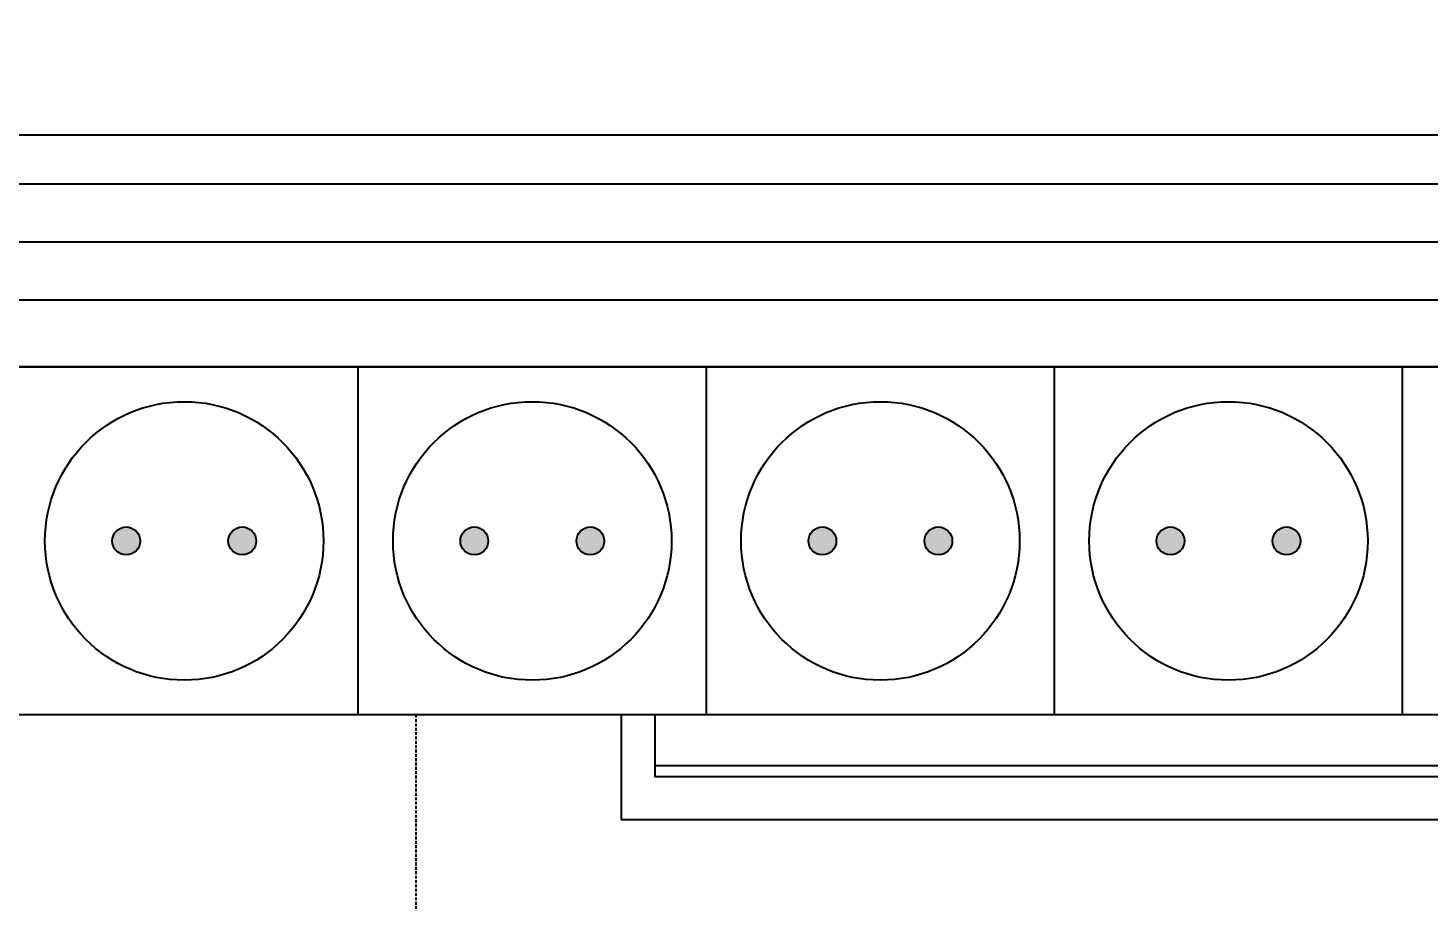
# Model space of a CAD drawing. Header units: millimetres. Extents: x 26027 to 581921, y 7230 to 233891.
# Drawn here: x 470104 to 470707, y 157501 to 157876 of the extents above; entities that cross this region are included whole.
import ezdxf
from ezdxf import colors
from ezdxf.entities.mleader import LeaderData, LeaderLine
from ezdxf.math import Vec2, Vec3

# ---------------------------------------------------------------- set-up
doc = ezdxf.new("R2010")
doc.units = ezdxf.units.MM
doc.header["$LTSCALE"] = 5
doc.set_wipeout_variables(frame=1)
doc.linetypes.add('CACHE', pattern=[0.375, 0.25, -0.125])
doc.layers.add('Aluminum', color=7, linetype='Continuous', lineweight=5)
doc.layers.add('Medical Equipment and Furniture', color=163, linetype='Continuous', lineweight=0)
doc.layers.add('E-POWR', color=7, linetype='Continuous', lineweight=9, true_color=0x4e7e3e)
for name, color, linetype in [('GE-ARCHITECTURAL_ELEMENTS', 8, 'Continuous'), ('GE-ELEC_EQUIPMENT', 232, 'Continuous'), ('GE-EQUIPMENT', 140, 'Continuous'), ('GE-EQUIPMENT_INSERTION', 140, 'Continuous'), ('GE-EQUIPMENT_LIGHT', 141, 'Continuous'), ('GE-EQUIPMENT_OUTLINE', 131, 'CACHE'), ('GE-FURNITURE', 8, 'Continuous')]:
    doc.layers.add(name, color=color, linetype=linetype)
doc.styles.get("Standard").update_dxf_attribs({"font": 'calibri.ttf'})

# ---------------------------------------------------------------- blocks, each defined once
blk = doc.blocks.new('GE-230V_PLUG_1_50')
blk.add_wipeout([(0, 150), (150, 150), (150, 0), (0, 0)]).dxf.layer = 'GE-ELEC_EQUIPMENT'
at = {"layer": 'GE-ELEC_EQUIPMENT'}
h = blk.add_hatch(color=256, dxfattribs=at)
h.dxf.hatch_style = 1
h.paths.add_polyline_path([(56, 75, 1), (44, 75, 1)])
h.paths.add_polyline_path([(106, 75, 1), (94, 75, 1)])
blk.add_lwpolyline([(150, 0), (0, 0), (0, 150), (150, 150), (150, 0)], dxfattribs=at)
for centre, radius in [((75, 75), 60), ((50, 75), 6), ((100, 75), 6)]:
    blk.add_circle(centre, radius, dxfattribs=at)
blk = doc.blocks.new('GE-RJ45_1_50')
blk.add_wipeout([(0, 150), (150, 150), (150, 0), (0, 0)]).dxf.layer = 'GE-ELEC_EQUIPMENT'
at = {"layer": 'GE-ELEC_EQUIPMENT'}
h = blk.add_hatch(color=256, dxfattribs=at)
h.dxf.hatch_style = 1
h.paths.add_polyline_path([(110, 102.66), (85, 102.66), (85, 122.66), (65, 122.66), (65, 102.66), (40, 102.66), (40, 32.66), (110, 32.66)])
for points in [[(150, 0), (0, 0), (0, 150), (150, 150), (150, 0)], [(65, 102.66), (65, 122.66), (85, 122.66), (85, 102.66)], [(40, 32.66), (110, 32.66), (110, 102.66), (85, 102.66)], [(65, 102.66), (40, 102.66), (40, 32.66)]]:
    blk.add_lwpolyline(points, dxfattribs=at)
blk = doc.blocks.new('GE-EUR01612')
at = {"layer": 'GE-EQUIPMENT'}
for p, q in [((-75.09, -84.86), (-75.09, -20.87)), ((-75.09, -20.87), (99.51, -20.87)), ((99.51, -20.87), (99.51, -84.86)), ((-133.81, -84.86), (158.23, -84.86)), ((-133.81, -84.86), (-133.81, -114.45)), ((158.23, -84.86), (158.23, -114.45)), ((-186.64, -114.45), (211.06, -114.45)), ((-186.64, -114.45), (-186.64, -195.05)), ((-186.64, -195.05), (211.06, -195.05))]:
    blk.add_line(p, q, dxfattribs=at)
at = {"layer": 'GE-EQUIPMENT', "linetype": 'CACHE'}
blk.add_lwpolyline([(-465.12, -57.99), (-275.12, -57.99), (-275.12, -517.84), (-465.12, -517.84)], close=True, dxfattribs=at)
at = {"layer": 'GE-EQUIPMENT_LIGHT'}
for p, q in [((99.51, -41.04), (-75.09, -41.04)), ((-32.37, -41.04), (-32.37, -58.21)), ((56.78, -41.04), (56.78, -58.21)), ((-75.09, -82.3), (99.51, -82.3)), ((-186.64, -130.95), (211.06, -130.95)), ((-172.09, -171.82), (196.51, -171.82))]:
    blk.add_line(p, q, dxfattribs=at)
blk.add_lwpolyline([(-172.09, -140.08), (196.51, -140.08), (196.51, -176.69), (-172.09, -176.69)], close=True, dxfattribs=at)
blk.add_arc((12.21, -187.19), 136.47, 50.22901, 129.77099, dxfattribs=at)
at = {"layer": 'GE-EQUIPMENT_OUTLINE'}
blk.add_lwpolyline([(-75.09, -20.87), (-75.09, -84.86), (-133.81, -84.86), (-133.81, -114.45), (-186.64, -114.45), (-186.64, -195.05), (211.06, -195.05), (211.06, -114.45), (158.23, -114.45), (158.23, -84.86), (99.51, -84.86), (99.51, -20.87)], close=True, dxfattribs=at)
at = {"layer": 'GE-EQUIPMENT_OUTLINE', "linetype": 'CACHE'}
blk.add_lwpolyline([(-465.12, -57.99), (-275.12, -57.99), (-275.12, -517.84), (-465.12, -517.84)], close=True, dxfattribs=at)
at = {"layer": 'GE-FURNITURE'}
blk.add_lwpolyline([(-609.85, 0), (608.73, 0), (608.73, -600), (-609.85, -600)], close=True, dxfattribs=at)
at = {"layer": 'GE-ELEC_EQUIPMENT'}
blk.add_blockref('GE-230V_PLUG_1_50', (-450, -150), dxfattribs=at)
blk.add_blockref('GE-230V_PLUG_1_50', (-300, -150), dxfattribs=at)
blk.add_blockref('GE-230V_PLUG_1_50', (-150, -150), dxfattribs=at)
blk.add_blockref('GE-230V_PLUG_1_50', (0, -150), dxfattribs=at)
blk.add_blockref('GE-RJ45_1_50', (150, -150), dxfattribs=at)
blk = doc.blocks.new('*U54')
blk.add_wipeout([(1200, -53.88), (0, -53.88), (0, 46.12), (1200, 46.12)]).dxf.layer = 'GE-ARCHITECTURAL_ELEMENTS'
at = {"layer": 'GE-ARCHITECTURAL_ELEMENTS'}
for p, q in [((50, 25), (1150, 25)), ((50, 0), (1150, 0)), ((50, -25), (1150, -25))]:
    blk.add_line(p, q, dxfattribs=at)
blk.add_lwpolyline([(0, 46.12), (1200, 46.12), (1200, -53.88), (0, -53.88)], close=True, dxfattribs=at)

msp = doc.modelspace()

# ---------------------------------------------------------------- linework, layer by layer
at = {"layer": 'Aluminum'}
for p, q in [((471146.39, 157830.27, 2.36), (469946.39, 157830.27, 2.36)), ((471121.39, 157780.27, 2.36), (469971.39, 157780.27, 2.36)), ((470021.39, 157755.27, 2.36), (471071.39, 157755.27, 2.36)), ((471146.39, 157730.27, 2.36), (469946.39, 157730.27, 2.36))]:
    msp.add_line(p, q, dxfattribs=at)
at = {"layer": 'Medical Equipment and Furniture'}
msp.add_line((471435.81, 157730.27, 2.36), (469735.81, 157730.27, 2.36), dxfattribs=at)

# ---------------------------------------------------------------- next in the draw order: block references
at = {"layer": 'GE-EQUIPMENT_INSERTION'}
msp.add_blockref('GE-EUR01612', (470546.39, 157730.27, 2.36), dxfattribs=at)

# ---------------------------------------------------------------- next in the draw order: block references
at = {"layer": 'GE-ARCHITECTURAL_ELEMENTS'}
msp.add_blockref('*U54', (469946.39, 157784.15, 2.36), dxfattribs=at)

# ---------------------------------------------------------------- next in the draw order: leaders
at = {"layer": 'E-POWR'}
ml = msp.add_multileader_mtext('Standard', dxfattribs=at)
ml.set_content('SYSTEM EMERGENCY OFF (SEO1) CONNECTED BY 3X1.5MM2 CABLE PLACED 1.50M ABOVE FLOOR', color=256)
ml.set_leader_properties()
ml.build(insert=Vec2(0, 0))
ml.multileader.update_dxf_attribs({"text_right_attachment_type": 6, "dogleg_length": 200, "arrow_head_size": 100})
ctx = ml.context
ctx.base_point, ctx.char_height, ctx.arrow_head_size, ctx.landing_gap_size, ctx.plane_origin = Vec3(470050.16, 158609.37, 2.36), 100, 100, 100, Vec3(475682.84, 156480.07, 2.36)
ctx.right_attachment = 6
notes = []
notes.append((ctx, [(0, (1, 1, 0), (469850.16, 158609.37, 2.36), (1, 0), 200, [(0, [(469952.02, 157468.33, 2.36)], 0, [])])]))
ctx.mtext.insert, ctx.mtext.width, ctx.mtext.defined_height, ctx.mtext.flow_direction = Vec3(470150.16, 158660.1, 2.36), 1716.6031, 299.4, 5
for ctx, leaders in notes:
    for number, flags, end, landing, length, lines in leaders:
        leader = LeaderData()
        leader.index, (leader.has_last_leader_line, leader.has_dogleg_vector, leader.attachment_direction) = number, flags
        leader.last_leader_point, leader.dogleg_vector, leader.dogleg_length = Vec3(end), Vec3(landing), length
        for number, points, colour, breaks in lines:
            line = LeaderLine()
            line.index, line.vertices, line.color, line.breaks = number, Vec3.list(points), colors.encode_raw_color(colour), breaks
            leader.lines.append(line)
        ctx.leaders.append(leader)

doc.saveas('drawing.dxf')
